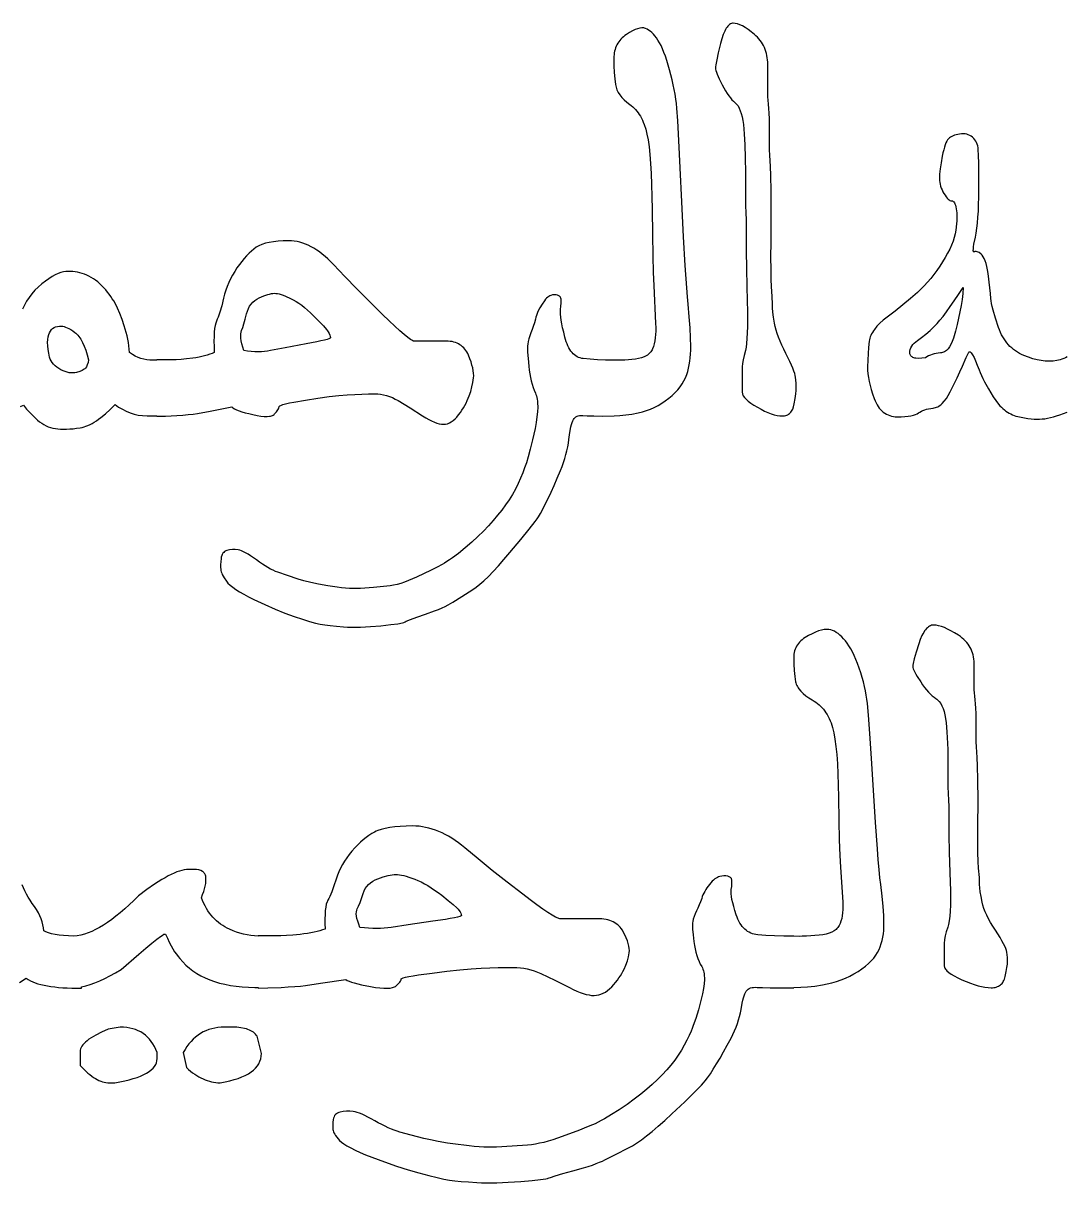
# Model space of a CAD drawing. Extents: x -350 to 350, y -610 to 610.
# Drawn here: x -99.3 to -11.5, y 167.7 to 265.3 of the extents above; entities that cross this region are included whole.
import ezdxf

# ---------------------------------------------------------------- set-up
doc = ezdxf.new("R2010")
doc.units = 0
doc.layers.add('LAYER_2', color=18, linetype='CONTINUOUS')

msp = doc.modelspace()

# ---------------------------------------------------------------- linework, layer by layer
at = {"layer": 'LAYER_2'}
for points in [[(-43.802, 250.238), (-43.938, 253.127), (-44.056, 255.407), (-44.153, 257.078), (-44.231, 258.14), (-44.27, 258.521), (-44.32, 258.908), (-44.38, 259.302), (-44.45, 259.701), (-44.531, 260.106), (-44.622, 260.517), (-44.724, 260.934), (-44.836, 261.357), (-44.953, 261.768), (-45.072, 262.152), (-45.193, 262.507), (-45.315, 262.834), (-45.439, 263.132), (-45.564, 263.402), (-45.691, 263.644), (-45.819, 263.858), (-45.948, 264.048), (-46.079, 264.22), (-46.209, 264.372), (-46.341, 264.507), (-46.473, 264.622), (-46.605, 264.718), (-46.738, 264.796), (-46.872, 264.855), (-46.941, 264.876), (-47.015, 264.891), (-47.173, 264.898), (-47.349, 264.876), (-47.54, 264.826), (-47.748, 264.747), (-47.973, 264.639), (-48.214, 264.503), (-48.472, 264.338), (-48.6, 264.247), (-48.721, 264.15), (-48.833, 264.049), (-48.936, 263.944), (-49.032, 263.835), (-49.119, 263.72), (-49.198, 263.602), (-49.269, 263.478), (-49.331, 263.351), (-49.385, 263.219), (-49.43, 263.082), (-49.468, 262.941), (-49.497, 262.795), (-49.518, 262.645), (-49.53, 262.49), (-49.534, 262.331), (-49.525, 261.709), (-49.5, 261.134), (-49.457, 260.606), (-49.398, 260.125), (-49.349, 259.898), (-49.271, 259.676), (-49.164, 259.46), (-49.029, 259.249), (-48.865, 259.043), (-48.671, 258.842), (-48.449, 258.647), (-48.199, 258.457), (-48.068, 258.359), (-47.943, 258.253), (-47.823, 258.14), (-47.709, 258.018), (-47.6, 257.889), (-47.496, 257.751), (-47.397, 257.606), (-47.304, 257.453), (-47.215, 257.292), (-47.133, 257.123), (-47.055, 256.946), (-46.982, 256.762), (-46.853, 256.369), (-46.745, 255.944), (-46.653, 255.46), (-46.572, 254.888), (-46.502, 254.227), (-46.444, 253.479), (-46.396, 252.642), (-46.358, 251.718), (-46.332, 250.705), (-46.317, 249.605), (-46.293, 247.487), (-46.262, 245.715), (-46.225, 244.288), (-46.181, 243.206), (-46.016, 240.01), (-46.005, 239.677), (-46.006, 239.363), (-46.02, 239.068), (-46.047, 238.793), (-46.086, 238.537), (-46.137, 238.3), (-46.201, 238.083), (-46.277, 237.886), (-46.322, 237.794), (-46.372, 237.708), (-46.429, 237.626), (-46.491, 237.549), (-46.56, 237.478), (-46.635, 237.411), (-46.715, 237.349), (-46.802, 237.292), (-46.993, 237.193), (-47.208, 237.114), (-47.447, 237.055), (-47.711, 237.016), (-48.614, 236.932), (-48.918, 236.914), (-49.125, 236.912), (-49.516, 236.92), (-49.516, 236.924), (-50.232, 236.932), (-50.903, 236.955), (-51.528, 236.995), (-52.107, 237.051), (-52.243, 237.074), (-52.374, 237.108), (-52.5, 237.155), (-52.621, 237.213), (-52.736, 237.284), (-52.846, 237.367), (-52.951, 237.462), (-53.05, 237.569), (-53.145, 237.688), (-53.234, 237.82), (-53.317, 237.963), (-53.396, 238.118), (-53.469, 238.286), (-53.537, 238.466), (-53.599, 238.658), (-53.656, 238.862), (-53.758, 239.265), (-53.844, 239.635), (-53.914, 239.973), (-53.967, 240.278), (-54.004, 240.551), (-54.025, 240.791), (-54.03, 240.999), (-54.018, 241.173), (-53.986, 241.467), (-53.969, 241.714), (-53.967, 241.913), (-53.978, 242.066), (-53.992, 242.128), (-54.012, 242.183), (-54.039, 242.233), (-54.072, 242.277), (-54.112, 242.316), (-54.158, 242.348), (-54.211, 242.375), (-54.271, 242.395), (-54.402, 242.42), (-54.542, 242.424), (-54.69, 242.408), (-54.846, 242.372), (-54.928, 242.34), (-55.013, 242.291), (-55.1, 242.225), (-55.19, 242.143), (-55.283, 242.043), (-55.379, 241.927), (-55.579, 241.643), (-55.767, 241.326), (-55.923, 241.009), (-56.048, 240.692), (-56.099, 240.534), (-56.142, 240.375), (-56.224, 240.065), (-56.313, 239.769), (-56.41, 239.489), (-56.514, 239.224), (-56.611, 238.97), (-56.689, 238.725), (-56.747, 238.489), (-56.787, 238.262), (-56.798, 238.135), (-56.802, 237.98), (-56.793, 237.581), (-56.758, 237.064), (-56.698, 236.429), (-56.657, 236.091), (-56.609, 235.767), (-56.551, 235.46), (-56.486, 235.168), (-56.413, 234.891), (-56.331, 234.63), (-56.24, 234.384), (-56.142, 234.154), (-56.094, 234.037), (-56.053, 233.911), (-56.019, 233.776), (-55.991, 233.632), (-55.97, 233.479), (-55.955, 233.316), (-55.946, 232.963), (-55.962, 232.573), (-56.005, 232.146), (-56.075, 231.682), (-56.171, 231.181), (-56.382, 230.221), (-56.572, 229.417), (-56.742, 228.771), (-56.893, 228.281), (-57.043, 227.864), (-57.21, 227.433), (-57.394, 226.989), (-57.596, 226.531), (-57.819, 226.072), (-58.068, 225.619), (-58.345, 225.174), (-58.648, 224.736), (-58.976, 224.3), (-59.325, 223.861), (-59.697, 223.42), (-60.09, 222.975), (-60.517, 222.524), (-60.987, 222.063), (-61.502, 221.591), (-62.059, 221.108), (-62.615, 220.656), (-63.123, 220.275), (-63.358, 220.11), (-63.581, 219.963), (-63.792, 219.834), (-63.991, 219.722), (-64.415, 219.501), (-64.916, 219.249), (-66.155, 218.655), (-66.498, 218.499), (-66.833, 218.359), (-67.158, 218.237), (-67.475, 218.131), (-67.782, 218.043), (-68.081, 217.972), (-68.37, 217.917), (-68.65, 217.88), (-69.203, 217.824), (-69.757, 217.776), (-70.873, 217.702), (-71.161, 217.693), (-71.465, 217.695), (-71.785, 217.707), (-72.121, 217.73), (-72.472, 217.763), (-72.839, 217.807), (-73.222, 217.862), (-73.621, 217.927), (-74.387, 218.067), (-75.055, 218.208), (-75.625, 218.348), (-76.098, 218.489), (-76.995, 218.782), (-77.814, 219.063), (-78.011, 219.139), (-78.216, 219.23), (-78.43, 219.337), (-78.652, 219.458), (-78.883, 219.595), (-79.123, 219.747), (-79.371, 219.915), (-79.628, 220.097), (-79.879, 220.278), (-80.114, 220.437), (-80.332, 220.575), (-80.533, 220.691), (-80.717, 220.786), (-80.884, 220.86), (-81.034, 220.912), (-81.168, 220.943), (-81.413, 220.971), (-81.65, 220.973), (-81.881, 220.948), (-82.104, 220.897), (-82.208, 220.858), (-82.299, 220.805), (-82.379, 220.74), (-82.447, 220.662), (-82.504, 220.57), (-82.548, 220.465), (-82.58, 220.347), (-82.6, 220.216), (-82.624, 219.951), (-82.637, 219.71), (-82.639, 219.493), (-82.629, 219.3), (-82.615, 219.205), (-82.588, 219.102), (-82.548, 218.991), (-82.495, 218.871), (-82.349, 218.609), (-82.152, 218.314), (-82.017, 218.154), (-81.838, 217.985), (-81.615, 217.806), (-81.347, 217.618), (-81.035, 217.421), (-80.678, 217.215), (-80.278, 217), (-79.832, 216.776), (-78.919, 216.343), (-78.05, 215.959), (-77.227, 215.626), (-76.832, 215.478), (-76.449, 215.343), (-75.745, 215.109), (-75.145, 214.923), (-74.649, 214.785), (-74.256, 214.695), (-73.876, 214.633), (-73.422, 214.576), (-72.891, 214.523), (-72.286, 214.475), (-71.955, 214.455), (-71.607, 214.445), (-71.24, 214.443), (-70.856, 214.45), (-70.453, 214.466), (-70.032, 214.491), (-69.137, 214.567), (-68.315, 214.657), (-67.711, 214.736), (-67.326, 214.804), (-67.215, 214.834), (-67.159, 214.862), (-67.106, 214.895), (-67.004, 214.943), (-66.659, 215.081), (-66.122, 215.277), (-65.393, 215.529), (-64.632, 215.805), (-64.298, 215.937), (-63.995, 216.065), (-63.723, 216.19), (-63.482, 216.31), (-63.272, 216.427), (-63.093, 216.54), (-62.342, 217.033), (-61.397, 217.621), (-61.121, 217.808), (-60.812, 218.052), (-60.471, 218.354), (-60.098, 218.713), (-59.694, 219.129), (-59.257, 219.602), (-58.788, 220.133), (-58.287, 220.72), (-57.364, 221.833), (-56.656, 222.705), (-56.164, 223.336), (-56, 223.561), (-55.889, 223.726), (-55.714, 224.025), (-55.52, 224.383), (-55.305, 224.8), (-55.072, 225.275), (-54.823, 225.802), (-54.566, 226.371), (-54.301, 226.982), (-54.026, 227.636), (-53.894, 227.972), (-53.774, 228.306), (-53.667, 228.637), (-53.572, 228.966), (-53.49, 229.292), (-53.42, 229.616), (-53.363, 229.937), (-53.318, 230.255), (-53.234, 230.835), (-53.143, 231.305), (-53.094, 231.5), (-53.044, 231.667), (-52.991, 231.807), (-52.936, 231.92), (-52.875, 232.014), (-52.803, 232.092), (-52.721, 232.156), (-52.629, 232.206), (-52.526, 232.241), (-52.412, 232.262), (-52.289, 232.269), (-52.155, 232.262), (-51.782, 232.238), (-51.218, 232.224), (-50.463, 232.22), (-49.516, 232.226), (-49.516, 232.245), (-49.032, 232.267), (-48.533, 232.312), (-48.015, 232.383), (-47.476, 232.483), (-47.127, 232.57), (-46.787, 232.675), (-46.454, 232.801), (-46.129, 232.945), (-45.813, 233.109), (-45.504, 233.292), (-45.204, 233.495), (-44.911, 233.717), (-44.636, 233.951), (-44.386, 234.189), (-44.161, 234.431), (-43.96, 234.677), (-43.784, 234.928), (-43.632, 235.182), (-43.505, 235.44), (-43.402, 235.701), (-43.317, 235.97), (-43.245, 236.247), (-43.183, 236.533), (-43.134, 236.827), (-43.096, 237.129), (-43.069, 237.439), (-43.054, 237.758), (-43.051, 238.085), (-43.069, 238.805), (-43.114, 239.635), (-43.186, 240.578), (-43.286, 241.632), (-43.342, 242.252), (-43.402, 243.002), (-43.527, 244.893), (-43.66, 247.305)], [(-35.053, 237.476), (-35.234, 237.837), (-35.398, 238.185), (-35.544, 238.522), (-35.671, 238.846), (-35.78, 239.158), (-35.871, 239.459), (-35.944, 239.746), (-35.999, 240.022), (-36.08, 240.529), (-36.138, 240.968), (-36.173, 241.339), (-36.185, 241.643), (-36.201, 242.286), (-36.253, 243.133), (-36.281, 243.723), (-36.299, 244.543), (-36.306, 245.591), (-36.302, 246.868), (-36.291, 249.34), (-36.302, 251.189), (-36.323, 252.466), (-36.35, 253.221), (-36.41, 254.172), (-36.431, 254.632), (-36.438, 255.1), (-36.438, 256.695), (-36.443, 257.229), (-36.456, 257.705), (-36.476, 258.122), (-36.505, 258.48), (-36.536, 258.801), (-36.558, 259.105), (-36.571, 259.394), (-36.575, 259.666), (-36.575, 261.804), (-36.579, 262.002), (-36.593, 262.195), (-36.615, 262.383), (-36.646, 262.565), (-36.685, 262.742), (-36.734, 262.914), (-36.792, 263.081), (-36.858, 263.243), (-36.933, 263.4), (-37.017, 263.551), (-37.11, 263.697), (-37.211, 263.838), (-37.322, 263.974), (-37.441, 264.104), (-37.569, 264.23), (-37.706, 264.35), (-37.981, 264.57), (-38.24, 264.761), (-38.485, 264.923), (-38.714, 265.055), (-38.928, 265.159), (-39.127, 265.232), (-39.311, 265.277), (-39.479, 265.291), (-39.559, 265.285), (-39.637, 265.264), (-39.713, 265.231), (-39.788, 265.184), (-39.861, 265.124), (-39.932, 265.05), (-40.002, 264.963), (-40.069, 264.862), (-40.136, 264.748), (-40.2, 264.621), (-40.324, 264.326), (-40.441, 263.979), (-40.552, 263.577), (-40.739, 262.805), (-40.874, 262.205), (-40.955, 261.778), (-40.975, 261.628), (-40.982, 261.522), (-40.973, 261.425), (-40.946, 261.305), (-40.902, 261.162), (-40.84, 260.996), (-40.662, 260.594), (-40.415, 260.1), (-40.274, 259.84), (-40.135, 259.601), (-39.996, 259.382), (-39.859, 259.184), (-39.723, 259.007), (-39.588, 258.85), (-39.455, 258.714), (-39.323, 258.599), (-39.259, 258.542), (-39.197, 258.477), (-39.082, 258.325), (-38.979, 258.141), (-38.887, 257.926), (-38.806, 257.68), (-38.736, 257.403), (-38.678, 257.095), (-38.632, 256.756), (-38.592, 256.381), (-38.558, 255.97), (-38.506, 255.037), (-38.476, 253.956), (-38.465, 252.726), (-38.455, 250.59), (-38.443, 249.874), (-38.427, 249.393), (-38.4, 248.682), (-38.397, 248.006), (-38.403, 247.229), (-38.397, 246.211), (-38.368, 244.552), (-38.299, 241.856), (-38.284, 241.087), (-38.278, 240.391), (-38.283, 239.768), (-38.299, 239.218), (-38.325, 238.741), (-38.361, 238.336), (-38.408, 238.004), (-38.465, 237.745), (-38.576, 237.325), (-38.656, 236.955), (-38.703, 236.638), (-38.719, 236.372), (-38.719, 235.304), (-38.719, 234.199), (-38.714, 234.133), (-38.699, 234.066), (-38.675, 233.997), (-38.64, 233.927), (-38.541, 233.781), (-38.403, 233.629), (-38.225, 233.471), (-38.007, 233.306), (-37.749, 233.134), (-37.452, 232.956), (-37.142, 232.785), (-36.846, 232.637), (-36.563, 232.511), (-36.294, 232.409), (-36.039, 232.329), (-35.797, 232.272), (-35.569, 232.237), (-35.355, 232.226), (-35.254, 232.23), (-35.158, 232.242), (-35.068, 232.261), (-34.982, 232.289), (-34.901, 232.325), (-34.826, 232.368), (-34.755, 232.419), (-34.69, 232.479), (-34.63, 232.546), (-34.575, 232.621), (-34.525, 232.704), (-34.48, 232.795), (-34.405, 233), (-34.351, 233.237), (-34.274, 233.699), (-34.219, 234.081), (-34.186, 234.381), (-34.174, 234.599), (-34.19, 234.995), (-34.235, 235.479), (-34.26, 235.626), (-34.308, 235.802), (-34.377, 236.008), (-34.468, 236.243), (-34.581, 236.507), (-34.716, 236.801)], [(-80.879, 239.414), (-80.78, 239.669), (-80.675, 239.988), (-80.566, 240.372), (-80.45, 240.82), (-80.383, 241.052), (-80.297, 241.266), (-80.193, 241.461), (-80.071, 241.638), (-79.93, 241.796), (-79.771, 241.936), (-79.594, 242.058), (-79.398, 242.161), (-79.011, 242.325), (-78.667, 242.445), (-78.512, 242.488), (-78.367, 242.52), (-78.234, 242.54), (-78.112, 242.549), (-77.988, 242.544), (-77.85, 242.526), (-77.7, 242.494), (-77.536, 242.448), (-77.359, 242.388), (-77.168, 242.314), (-76.747, 242.125), (-76.52, 242.007), (-76.289, 241.87), (-76.054, 241.715), (-75.814, 241.541), (-75.569, 241.348), (-75.319, 241.137), (-75.065, 240.907), (-74.806, 240.658), (-74.338, 240.186), (-73.978, 239.803), (-73.724, 239.51), (-73.638, 239.398), (-73.577, 239.307), (-73.497, 239.159), (-73.439, 239.029), (-73.404, 238.918), (-73.392, 238.826), (-73.4, 238.804), (-73.424, 238.781), (-73.52, 238.73), (-73.68, 238.672), (-73.904, 238.608), (-74.192, 238.537), (-74.544, 238.46), (-75.44, 238.286), (-77.215, 237.957), (-78.443, 237.722), (-78.687, 237.681), (-78.941, 237.651), (-79.206, 237.633), (-79.481, 237.627), (-79.767, 237.633), (-80.062, 237.651), (-80.368, 237.681), (-80.685, 237.722), (-80.773, 238.021), (-80.843, 238.295), (-80.895, 238.544), (-80.929, 238.768), (-80.944, 238.967), (-80.941, 239.141), (-80.919, 239.29)], [(-20.395, 240.997), (-20.506, 240.466), (-20.636, 239.917), (-20.784, 239.351), (-20.952, 238.766), (-21.045, 238.488), (-21.151, 238.245), (-21.269, 238.037), (-21.333, 237.947), (-21.4, 237.865), (-21.469, 237.793), (-21.542, 237.729), (-21.618, 237.675), (-21.697, 237.629), (-21.779, 237.592), (-21.864, 237.564), (-21.953, 237.545), (-22.044, 237.535), (-22.225, 237.518), (-22.4, 237.491), (-22.568, 237.453), (-22.73, 237.405), (-22.885, 237.347), (-23.033, 237.279), (-23.175, 237.2), (-23.311, 237.112), (-23.617, 237.077), (-23.882, 237.067), (-24.106, 237.083), (-24.203, 237.1), (-24.29, 237.124), (-24.366, 237.153), (-24.433, 237.189), (-24.489, 237.231), (-24.535, 237.28), (-24.571, 237.334), (-24.596, 237.395), (-24.612, 237.462), (-24.617, 237.535), (-24.607, 237.685), (-24.576, 237.829), (-24.525, 237.967), (-24.454, 238.1), (-24.362, 238.228), (-24.249, 238.351), (-24.117, 238.468), (-23.964, 238.58), (-23.629, 238.817), (-23.279, 239.098), (-22.912, 239.421), (-22.529, 239.788), (-22.321, 240.009), (-22.086, 240.283), (-21.824, 240.611), (-21.536, 240.992), (-21.22, 241.427), (-20.878, 241.915), (-20.509, 242.457), (-20.113, 243.052), (-20.16, 242.545), (-20.223, 242.033), (-20.302, 241.517)], [(-94.021, 236.254), (-94.071, 236.205), (-94.134, 236.157), (-94.294, 236.064), (-94.503, 235.975), (-94.76, 235.891), (-94.905, 235.858), (-95.056, 235.843), (-95.213, 235.845), (-95.376, 235.864), (-95.545, 235.9), (-95.719, 235.954), (-95.9, 236.025), (-96.087, 236.114), (-96.268, 236.215), (-96.431, 236.326), (-96.577, 236.446), (-96.704, 236.574), (-96.813, 236.712), (-96.904, 236.86), (-96.977, 237.016), (-97.032, 237.181), (-97.113, 237.513), (-97.168, 237.827), (-97.196, 238.124), (-97.2, 238.402), (-97.182, 238.658), (-97.151, 238.882), (-97.104, 239.074), (-97.044, 239.236), (-96.968, 239.373), (-96.88, 239.489), (-96.778, 239.585), (-96.663, 239.66), (-96.532, 239.717), (-96.383, 239.756), (-96.215, 239.78), (-96.03, 239.788), (-95.928, 239.779), (-95.814, 239.755), (-95.691, 239.713), (-95.557, 239.656), (-95.413, 239.582), (-95.258, 239.491), (-95.093, 239.384), (-94.918, 239.261), (-94.829, 239.19), (-94.742, 239.109), (-94.657, 239.019), (-94.574, 238.918), (-94.415, 238.688), (-94.265, 238.418), (-94.123, 238.11), (-93.989, 237.761), (-93.865, 237.374), (-93.748, 236.948), (-93.802, 236.719), (-93.865, 236.527), (-93.938, 236.372)], [(-27.674, 200.718), (-27.835, 203.387), (-27.972, 205.493), (-28.087, 207.036), (-28.178, 208.016), (-28.224, 208.369), (-28.282, 208.727), (-28.352, 209.09), (-28.434, 209.459), (-28.529, 209.833), (-28.635, 210.213), (-28.754, 210.598), (-28.885, 210.989), (-29.023, 211.369), (-29.163, 211.723), (-29.305, 212.05), (-29.448, 212.352), (-29.594, 212.627), (-29.741, 212.877), (-29.889, 213.1), (-30.04, 213.298), (-30.192, 213.473), (-30.345, 213.632), (-30.498, 213.773), (-30.652, 213.897), (-30.806, 214.003), (-30.961, 214.093), (-31.117, 214.165), (-31.274, 214.22), (-31.44, 214.252), (-31.626, 214.259), (-31.832, 214.239), (-32.056, 214.192), (-32.3, 214.12), (-32.563, 214.02), (-32.846, 213.894), (-33.148, 213.742), (-33.299, 213.657), (-33.44, 213.569), (-33.571, 213.476), (-33.693, 213.378), (-33.805, 213.277), (-33.908, 213.172), (-34, 213.062), (-34.083, 212.948), (-34.156, 212.83), (-34.219, 212.708), (-34.273, 212.582), (-34.316, 212.451), (-34.35, 212.316), (-34.375, 212.178), (-34.389, 212.035), (-34.394, 211.888), (-34.384, 211.313), (-34.354, 210.781), (-34.303, 210.294), (-34.233, 209.85), (-34.209, 209.745), (-34.177, 209.641), (-34.135, 209.538), (-34.086, 209.436), (-34.028, 209.336), (-33.961, 209.236), (-33.803, 209.042), (-33.61, 208.851), (-33.383, 208.666), (-33.123, 208.486), (-32.828, 208.31), (-32.676, 208.219), (-32.529, 208.122), (-32.389, 208.017), (-32.255, 207.904), (-32.127, 207.785), (-32.005, 207.658), (-31.889, 207.524), (-31.78, 207.382), (-31.677, 207.234), (-31.579, 207.078), (-31.488, 206.915), (-31.404, 206.744), (-31.325, 206.567), (-31.252, 206.381), (-31.186, 206.189), (-31.126, 205.989), (-31.07, 205.776), (-31.018, 205.542), (-30.923, 205.013), (-30.84, 204.403), (-30.771, 203.712), (-30.715, 202.939), (-30.671, 202.085), (-30.64, 201.15), (-30.622, 200.134), (-30.596, 198.178), (-30.561, 196.541), (-30.517, 195.223), (-30.464, 194.224), (-30.269, 191.275), (-30.256, 190.967), (-30.258, 190.676), (-30.275, 190.404), (-30.306, 190.149), (-30.352, 189.913), (-30.412, 189.694), (-30.487, 189.493), (-30.577, 189.311), (-30.629, 189.227), (-30.688, 189.147), (-30.754, 189.072), (-30.828, 189.001), (-30.908, 188.935), (-30.995, 188.873), (-31.191, 188.764), (-31.416, 188.672), (-31.668, 188.6), (-31.949, 188.545), (-32.258, 188.509), (-33.317, 188.43), (-33.673, 188.413), (-33.914, 188.412), (-34.37, 188.42), (-34.37, 188.422), (-35.211, 188.43), (-35.999, 188.452), (-36.731, 188.489), (-37.41, 188.541), (-37.57, 188.562), (-37.723, 188.593), (-37.871, 188.636), (-38.012, 188.69), (-38.147, 188.755), (-38.276, 188.832), (-38.399, 188.919), (-38.516, 189.018), (-38.626, 189.128), (-38.731, 189.249), (-38.829, 189.382), (-38.921, 189.525), (-39.007, 189.68), (-39.086, 189.846), (-39.16, 190.023), (-39.227, 190.211), (-39.346, 190.584), (-39.446, 190.926), (-39.528, 191.239), (-39.59, 191.521), (-39.633, 191.773), (-39.658, 191.995), (-39.663, 192.186), (-39.65, 192.348), (-39.613, 192.619), (-39.593, 192.846), (-39.59, 193.031), (-39.605, 193.172), (-39.62, 193.229), (-39.643, 193.28), (-39.674, 193.326), (-39.713, 193.367), (-39.759, 193.402), (-39.814, 193.432), (-39.877, 193.456), (-39.947, 193.475), (-40.101, 193.498), (-40.265, 193.502), (-40.438, 193.488), (-40.622, 193.454), (-40.718, 193.424), (-40.817, 193.379), (-40.919, 193.318), (-41.025, 193.242), (-41.134, 193.15), (-41.246, 193.043), (-41.361, 192.92), (-41.48, 192.782), (-41.701, 192.488), (-41.797, 192.342), (-41.884, 192.195), (-41.962, 192.049), (-42.031, 191.902), (-42.09, 191.756), (-42.14, 191.61), (-42.237, 191.324), (-42.341, 191.052), (-42.454, 190.793), (-42.576, 190.547), (-42.69, 190.313), (-42.781, 190.087), (-42.85, 189.869), (-42.895, 189.659), (-42.908, 189.542), (-42.914, 189.398), (-42.903, 189.029), (-42.863, 188.552), (-42.793, 187.967), (-42.745, 187.654), (-42.687, 187.355), (-42.62, 187.071), (-42.543, 186.801), (-42.457, 186.545), (-42.361, 186.303), (-42.255, 186.076), (-42.14, 185.862), (-42.084, 185.755), (-42.036, 185.639), (-41.996, 185.515), (-41.963, 185.382), (-41.938, 185.241), (-41.921, 185.091), (-41.911, 184.932), (-41.909, 184.765), (-41.929, 184.405), (-41.98, 184.011), (-42.062, 183.582), (-42.175, 183.119), (-42.421, 182.232), (-42.644, 181.49), (-42.844, 180.893), (-42.936, 180.649), (-43.021, 180.441), (-43.197, 180.056), (-43.393, 179.658), (-43.609, 179.248), (-43.844, 178.826), (-44.106, 178.401), (-44.399, 177.982), (-44.723, 177.57), (-45.079, 177.166), (-45.462, 176.764), (-45.872, 176.358), (-46.308, 175.95), (-46.769, 175.539), (-47.269, 175.123), (-47.821, 174.696), (-48.424, 174.26), (-49.078, 173.815), (-49.729, 173.398), (-50.323, 173.046), (-50.599, 172.894), (-50.86, 172.759), (-51.108, 172.639), (-51.34, 172.536), (-51.837, 172.333), (-52.426, 172.1), (-53.877, 171.55), (-54.28, 171.406), (-54.672, 171.277), (-55.054, 171.164), (-55.425, 171.067), (-55.785, 170.985), (-56.135, 170.919), (-56.474, 170.868), (-56.802, 170.832), (-58.099, 170.739), (-59.408, 170.67), (-59.746, 170.662), (-60.102, 170.663), (-60.477, 170.675), (-60.871, 170.696), (-61.283, 170.726), (-61.713, 170.767), (-62.163, 170.817), (-62.631, 170.877), (-63.528, 171.007), (-64.31, 171.137), (-64.978, 171.267), (-65.532, 171.396), (-66.584, 171.668), (-67.543, 171.93), (-67.774, 171.999), (-68.015, 172.082), (-68.266, 172.18), (-68.527, 172.292), (-68.797, 172.419), (-69.078, 172.559), (-69.368, 172.714), (-69.668, 172.883), (-69.964, 173.049), (-70.24, 173.196), (-70.496, 173.323), (-70.732, 173.43), (-70.948, 173.518), (-71.144, 173.586), (-71.319, 173.635), (-71.475, 173.664), (-71.762, 173.69), (-72.041, 173.692), (-72.311, 173.668), (-72.572, 173.62), (-72.694, 173.584), (-72.801, 173.536), (-72.895, 173.476), (-72.975, 173.403), (-73.041, 173.318), (-73.093, 173.221), (-73.131, 173.112), (-73.154, 172.991), (-73.183, 172.747), (-73.197, 172.525), (-73.2, 172.325), (-73.189, 172.146), (-73.173, 172.058), (-73.141, 171.963), (-73.094, 171.86), (-73.032, 171.75), (-72.955, 171.632), (-72.862, 171.507), (-72.629, 171.234), (-72.472, 171.086), (-72.262, 170.93), (-72.001, 170.765), (-71.687, 170.592), (-71.321, 170.41), (-70.903, 170.22), (-70.432, 170.021), (-69.909, 169.814), (-68.839, 169.414), (-67.821, 169.06), (-66.856, 168.753), (-65.944, 168.491), (-65.119, 168.275), (-64.416, 168.104), (-63.834, 167.977), (-63.374, 167.895), (-62.929, 167.837), (-62.396, 167.784), (-61.775, 167.734), (-61.066, 167.689), (-60.678, 167.672), (-60.269, 167.662), (-59.839, 167.661), (-59.388, 167.668), (-58.423, 167.705), (-57.374, 167.775), (-56.411, 167.857), (-55.703, 167.93), (-55.251, 167.992), (-55.121, 168.02), (-55.054, 168.046), (-54.992, 168.077), (-54.874, 168.121), (-54.468, 168.25), (-53.839, 168.431), (-52.985, 168.665), (-52.092, 168.918), (-51.701, 169.04), (-51.345, 169.158), (-51.027, 169.273), (-50.744, 169.385), (-50.499, 169.493), (-50.289, 169.597), (-49.408, 170.052), (-48.302, 170.595), (-47.978, 170.768), (-47.615, 170.994), (-47.216, 171.272), (-46.778, 171.603), (-46.304, 171.987), (-45.792, 172.425), (-45.243, 172.915), (-44.657, 173.458), (-43.572, 174.486), (-42.741, 175.291), (-42.165, 175.873), (-41.973, 176.081), (-41.844, 176.233), (-41.639, 176.51), (-41.41, 176.841), (-41.159, 177.226), (-40.885, 177.665), (-40.594, 178.152), (-40.294, 178.677), (-39.983, 179.241), (-39.661, 179.844), (-39.506, 180.155), (-39.365, 180.464), (-39.239, 180.769), (-39.128, 181.073), (-39.031, 181.374), (-38.948, 181.673), (-38.88, 181.969), (-38.827, 182.263), (-38.73, 182.798), (-38.678, 183.028), (-38.624, 183.233), (-38.567, 183.413), (-38.507, 183.568), (-38.446, 183.697), (-38.381, 183.802), (-38.31, 183.888), (-38.226, 183.961), (-38.13, 184.02), (-38.022, 184.066), (-37.901, 184.099), (-37.768, 184.118), (-37.624, 184.124), (-37.467, 184.117), (-37.03, 184.096), (-36.368, 184.083), (-35.481, 184.079), (-34.37, 184.084), (-34.37, 184.101), (-33.804, 184.121), (-33.219, 184.163), (-32.613, 184.229), (-31.982, 184.323), (-31.573, 184.403), (-31.173, 184.5), (-30.783, 184.615), (-30.403, 184.749), (-30.032, 184.9), (-29.671, 185.069), (-29.319, 185.256), (-28.978, 185.462), (-28.655, 185.678), (-28.36, 185.897), (-28.095, 186.121), (-27.859, 186.348), (-27.652, 186.579), (-27.474, 186.814), (-27.325, 187.052), (-27.206, 187.294), (-27.107, 187.542), (-27.022, 187.798), (-26.95, 188.061), (-26.892, 188.333), (-26.847, 188.612), (-26.816, 188.898), (-26.798, 189.193), (-26.794, 189.495), (-26.816, 190.159), (-26.869, 190.927), (-26.953, 191.797), (-27.068, 192.771), (-27.135, 193.343), (-27.205, 194.036), (-27.276, 194.849), (-27.351, 195.782), (-27.507, 198.009)], [(-16.459, 187.088), (-16.489, 187.224), (-16.544, 187.386), (-16.625, 187.576), (-16.732, 187.792), (-16.865, 188.036), (-17.024, 188.307), (-17.418, 188.931), (-17.63, 189.265), (-17.822, 189.587), (-17.992, 189.898), (-18.141, 190.197), (-18.269, 190.486), (-18.375, 190.763), (-18.461, 191.029), (-18.526, 191.284), (-18.622, 191.752), (-18.69, 192.157), (-18.73, 192.501), (-18.743, 192.782), (-18.749, 193.055), (-18.764, 193.375), (-18.825, 194.158), (-18.858, 194.703), (-18.879, 195.459), (-18.886, 196.427), (-18.881, 197.607), (-18.87, 199.89), (-18.881, 201.597), (-18.907, 202.776), (-18.938, 203.473), (-19.007, 204.353), (-19.032, 204.777), (-19.041, 205.208), (-19.041, 206.682), (-19.046, 207.176), (-19.061, 207.615), (-19.085, 208), (-19.119, 208.331), (-19.155, 208.627), (-19.18, 208.909), (-19.196, 209.175), (-19.201, 209.427), (-19.201, 211.399), (-19.206, 211.583), (-19.221, 211.761), (-19.247, 211.935), (-19.283, 212.104), (-19.33, 212.268), (-19.387, 212.427), (-19.454, 212.581), (-19.532, 212.731), (-19.62, 212.875), (-19.718, 213.015), (-19.827, 213.15), (-19.946, 213.281), (-20.075, 213.406), (-20.215, 213.527), (-20.365, 213.643), (-20.526, 213.754), (-20.849, 213.957), (-21.153, 214.133), (-21.44, 214.282), (-21.709, 214.404), (-21.96, 214.499), (-22.193, 214.566), (-22.408, 214.607), (-22.606, 214.62), (-22.699, 214.614), (-22.79, 214.596), (-22.88, 214.565), (-22.967, 214.521), (-23.053, 214.466), (-23.136, 214.398), (-23.218, 214.317), (-23.297, 214.224), (-23.375, 214.119), (-23.45, 214.002), (-23.524, 213.872), (-23.596, 213.73), (-23.733, 213.408), (-23.862, 213.038), (-24.083, 212.325), (-24.24, 211.771), (-24.335, 211.375), (-24.358, 211.237), (-24.366, 211.139), (-24.356, 211.05), (-24.325, 210.94), (-24.273, 210.808), (-24.201, 210.655), (-24.107, 210.48), (-23.993, 210.284), (-23.703, 209.828), (-23.538, 209.588), (-23.375, 209.367), (-23.213, 209.165), (-23.052, 208.982), (-22.893, 208.818), (-22.735, 208.673), (-22.579, 208.547), (-22.424, 208.44), (-22.348, 208.388), (-22.276, 208.328), (-22.141, 208.187), (-22.02, 208.018), (-21.912, 207.819), (-21.817, 207.592), (-21.735, 207.336), (-21.667, 207.051), (-21.611, 206.738), (-21.566, 206.392), (-21.527, 206.013), (-21.494, 205.599), (-21.467, 205.151), (-21.43, 204.153), (-21.418, 203.017), (-21.407, 201.045), (-21.392, 200.383), (-21.372, 199.939), (-21.34, 199.282), (-21.337, 198.658), (-21.343, 197.94), (-21.337, 196.999), (-21.303, 195.467), (-21.224, 192.976), (-21.204, 192.267), (-21.197, 191.625), (-21.202, 191.05), (-21.221, 190.542), (-21.251, 190.101), (-21.294, 189.727), (-21.35, 189.421), (-21.383, 189.292), (-21.418, 189.181), (-21.548, 188.792), (-21.641, 188.452), (-21.696, 188.158), (-21.71, 188.03), (-21.714, 187.913), (-21.714, 186.926), (-21.714, 185.906), (-21.709, 185.846), (-21.691, 185.784), (-21.662, 185.72), (-21.622, 185.655), (-21.569, 185.589), (-21.506, 185.521), (-21.343, 185.38), (-21.135, 185.234), (-20.879, 185.081), (-20.578, 184.922), (-20.23, 184.756), (-19.866, 184.599), (-19.518, 184.462), (-19.187, 184.346), (-18.872, 184.252), (-18.573, 184.178), (-18.29, 184.126), (-18.023, 184.094), (-17.772, 184.084), (-17.654, 184.088), (-17.542, 184.098), (-17.435, 184.117), (-17.335, 184.142), (-17.24, 184.175), (-17.152, 184.215), (-17.069, 184.263), (-16.993, 184.317), (-16.922, 184.379), (-16.857, 184.449), (-16.799, 184.525), (-16.746, 184.609), (-16.699, 184.7), (-16.659, 184.799), (-16.624, 184.905), (-16.595, 185.018), (-16.506, 185.446), (-16.441, 185.798), (-16.402, 186.075), (-16.389, 186.276), (-16.394, 186.448), (-16.407, 186.641)], [(-71.139, 190.72), (-71.022, 190.956), (-70.899, 191.251), (-70.77, 191.606), (-70.635, 192.021), (-70.556, 192.235), (-70.456, 192.432), (-70.333, 192.612), (-70.19, 192.775), (-70.025, 192.921), (-69.838, 193.05), (-69.63, 193.162), (-69.4, 193.257), (-68.947, 193.41), (-68.544, 193.52), (-68.362, 193.559), (-68.193, 193.588), (-68.037, 193.607), (-67.894, 193.615), (-67.748, 193.611), (-67.587, 193.595), (-67.411, 193.565), (-67.219, 193.523), (-67.011, 193.468), (-66.788, 193.4), (-66.294, 193.225), (-66.028, 193.116), (-65.757, 192.989), (-65.481, 192.846), (-65.199, 192.685), (-64.912, 192.508), (-64.62, 192.312), (-64.323, 192.1), (-64.02, 191.87), (-63.471, 191.434), (-63.049, 191.081), (-62.751, 190.81), (-62.65, 190.706), (-62.58, 190.622), (-62.484, 190.485), (-62.416, 190.365), (-62.376, 190.262), (-62.363, 190.178), (-62.372, 190.158), (-62.4, 190.137), (-62.513, 190.089), (-62.7, 190.036), (-62.962, 189.977), (-63.3, 189.912), (-63.712, 189.84), (-64.762, 189.679), (-66.842, 189.375), (-68.281, 189.158), (-68.567, 189.12), (-68.865, 189.093), (-69.176, 189.076), (-69.499, 189.071), (-69.833, 189.076), (-70.18, 189.093), (-70.539, 189.12), (-70.91, 189.158), (-71.014, 189.434), (-71.096, 189.687), (-71.157, 189.917), (-71.196, 190.124), (-71.214, 190.308), (-71.21, 190.468), (-71.185, 190.606)], [(-91.091, 180.765), (-92.097, 180.593), (-92.654, 180.345), (-93.136, 180.102), (-93.35, 179.982), (-93.545, 179.863), (-93.721, 179.745), (-93.879, 179.628), (-94.018, 179.512), (-94.139, 179.397), (-94.241, 179.283), (-94.324, 179.17), (-94.389, 179.058), (-94.436, 178.947), (-94.463, 178.837), (-94.473, 178.728), (-94.473, 177.534), (-94.139, 177.194), (-93.813, 176.899), (-93.652, 176.768), (-93.494, 176.649), (-93.337, 176.541), (-93.182, 176.445), (-93.028, 176.36), (-92.877, 176.286), (-92.727, 176.223), (-92.579, 176.172), (-92.433, 176.133), (-92.289, 176.104), (-92.146, 176.087), (-92.005, 176.081), (-91.547, 176.081), (-91.115, 176.161), (-90.711, 176.246), (-90.335, 176.338), (-89.987, 176.436), (-89.667, 176.541), (-89.374, 176.653), (-89.11, 176.77), (-88.873, 176.895), (-88.664, 177.025), (-88.483, 177.162), (-88.329, 177.306), (-88.204, 177.456), (-88.106, 177.612), (-88.037, 177.775), (-87.995, 177.944), (-87.981, 178.12), (-87.981, 178.64), (-88.087, 178.898), (-88.205, 179.139), (-88.335, 179.363), (-88.476, 179.571), (-88.629, 179.761), (-88.794, 179.936), (-88.971, 180.093), (-89.159, 180.234), (-89.36, 180.359), (-89.572, 180.467), (-89.795, 180.558), (-90.031, 180.633), (-90.278, 180.691), (-90.537, 180.732), (-90.808, 180.757)], [(-81.673, 180.765), (-82.313, 180.765), (-82.595, 180.757), (-82.868, 180.732), (-83.132, 180.691), (-83.388, 180.633), (-83.635, 180.558), (-83.873, 180.467), (-84.103, 180.359), (-84.325, 180.234), (-84.538, 180.093), (-84.742, 179.936), (-84.937, 179.761), (-85.124, 179.571), (-85.303, 179.363), (-85.473, 179.139), (-85.634, 178.898), (-85.787, 178.64), (-85.513, 177.36), (-85.341, 177.205), (-85.169, 177.061), (-84.995, 176.926), (-84.821, 176.801), (-84.647, 176.686), (-84.471, 176.581), (-84.295, 176.486), (-84.118, 176.401), (-83.941, 176.326), (-83.763, 176.261), (-83.584, 176.206), (-83.404, 176.161), (-83.224, 176.126), (-83.043, 176.101), (-82.861, 176.086), (-82.679, 176.081), (-82.258, 176.16), (-81.865, 176.248), (-81.498, 176.347), (-81.159, 176.455), (-80.847, 176.574), (-80.562, 176.703), (-80.304, 176.843), (-80.073, 176.992), (-79.869, 177.152), (-79.693, 177.321), (-79.544, 177.501), (-79.422, 177.691), (-79.327, 177.891), (-79.259, 178.102), (-79.218, 178.322), (-79.205, 178.553), (-79.572, 180.007), (-79.636, 180.099), (-79.709, 180.185), (-79.792, 180.265), (-79.883, 180.339), (-79.983, 180.407), (-80.092, 180.469), (-80.21, 180.525), (-80.337, 180.576), (-80.473, 180.62), (-80.618, 180.659), (-80.934, 180.718), (-81.286, 180.753)]]:
    msp.add_lwpolyline(points, close=True, dxfattribs=at)
for points in [[(-11.378, 237.192), (-11.52, 237.122), (-11.664, 237.06), (-11.809, 237.006), (-11.956, 236.959), (-12.105, 236.919), (-12.255, 236.888), (-12.563, 236.846), (-12.881, 236.831), (-13.21, 236.843), (-13.55, 236.882), (-13.9, 236.949), (-14.261, 237.043), (-14.632, 237.164), (-15.014, 237.313), (-15.204, 237.397), (-15.386, 237.49), (-15.561, 237.592), (-15.729, 237.702), (-15.889, 237.82), (-16.041, 237.946), (-16.186, 238.081), (-16.323, 238.225), (-16.453, 238.376), (-16.575, 238.536), (-16.689, 238.704), (-16.796, 238.881), (-16.896, 239.066), (-16.988, 239.26), (-17.072, 239.462), (-17.149, 239.672), (-17.409, 240.467), (-17.603, 241.142), (-17.675, 241.433), (-17.731, 241.695), (-17.77, 241.925), (-17.793, 242.125), (-17.83, 242.532), (-17.882, 243.015), (-18.036, 244.204), (-18.086, 244.522), (-18.142, 244.808), (-18.204, 245.062), (-18.273, 245.284), (-18.348, 245.473), (-18.429, 245.63), (-18.517, 245.755), (-18.61, 245.848), (-18.793, 245.974), (-18.876, 246.017), (-18.952, 246.047), (-19.022, 246.064), (-19.086, 246.068), (-19.144, 246.058), (-19.195, 246.035), (-19.218, 246.026), (-19.237, 246.029), (-19.252, 246.043), (-19.263, 246.068), (-19.274, 246.154), (-19.269, 246.285), (-19.25, 246.462), (-19.215, 246.685), (-19.098, 247.269), (-19.03, 247.626), (-18.971, 248.026), (-18.921, 248.467), (-18.88, 248.95), (-18.848, 249.474), (-18.826, 250.04), (-18.812, 250.647), (-18.807, 251.295), (-18.819, 253.47), (-18.835, 254.181), (-18.856, 254.64), (-18.875, 254.803), (-18.905, 254.957), (-18.947, 255.101), (-19.002, 255.236), (-19.069, 255.362), (-19.148, 255.479), (-19.239, 255.587), (-19.343, 255.686), (-19.456, 255.772), (-19.575, 255.844), (-19.7, 255.9), (-19.832, 255.941), (-19.971, 255.968), (-20.115, 255.979), (-20.266, 255.976), (-20.424, 255.957), (-20.579, 255.928), (-20.724, 255.894), (-20.858, 255.853), (-20.981, 255.807), (-21.092, 255.756), (-21.193, 255.699), (-21.283, 255.636), (-21.361, 255.568), (-21.433, 255.484), (-21.504, 255.37), (-21.572, 255.229), (-21.639, 255.058), (-21.704, 254.859), (-21.767, 254.631), (-21.828, 254.375), (-21.888, 254.09), (-21.99, 253.524), (-22.063, 253.023), (-22.106, 252.589), (-22.121, 252.221), (-22.115, 252.055), (-22.097, 251.891), (-22.068, 251.729), (-22.026, 251.568), (-21.973, 251.409), (-21.908, 251.252), (-21.831, 251.097), (-21.742, 250.943), (-21.649, 250.8), (-21.559, 250.676), (-21.473, 250.571), (-21.391, 250.485), (-21.312, 250.418), (-21.237, 250.37), (-21.166, 250.342), (-21.098, 250.332), (-21.034, 250.322), (-20.975, 250.291), (-20.92, 250.24), (-20.869, 250.168), (-20.822, 250.075), (-20.78, 249.962), (-20.742, 249.829), (-20.708, 249.674), (-20.681, 249.502), (-20.663, 249.314), (-20.654, 249.11), (-20.654, 248.891), (-20.663, 248.655), (-20.681, 248.404), (-20.744, 247.854), (-20.798, 247.558), (-20.877, 247.252), (-20.98, 246.935), (-21.107, 246.607), (-21.258, 246.269), (-21.434, 245.92), (-21.634, 245.56), (-21.858, 245.19), (-22.098, 244.821), (-22.345, 244.466), (-22.599, 244.125), (-22.86, 243.799), (-23.127, 243.486), (-23.402, 243.187), (-23.684, 242.902), (-23.973, 242.631), (-24.572, 242.103), (-25.197, 241.579), (-25.849, 241.058), (-26.528, 240.541), (-26.854, 240.283), (-27.141, 240.026), (-27.389, 239.77), (-27.598, 239.516), (-27.687, 239.389), (-27.767, 239.262), (-27.836, 239.136), (-27.896, 239.01), (-27.947, 238.885), (-27.987, 238.759), (-28.018, 238.634), (-28.038, 238.509), (-28.094, 238.001), (-28.136, 237.475), (-28.163, 236.933), (-28.175, 236.372), (-28.168, 236.081), (-28.144, 235.778), (-28.101, 235.461), (-28.041, 235.133), (-27.962, 234.792), (-27.866, 234.438), (-27.751, 234.073), (-27.619, 233.695), (-27.545, 233.509), (-27.464, 233.334), (-27.378, 233.172), (-27.285, 233.022), (-27.185, 232.883), (-27.079, 232.757), (-26.967, 232.643), (-26.848, 232.541), (-26.723, 232.451), (-26.592, 232.372), (-26.454, 232.306), (-26.31, 232.252), (-26.159, 232.21), (-26.002, 232.18), (-25.839, 232.162), (-25.669, 232.156), (-25.338, 232.161), (-25.038, 232.176), (-24.768, 232.201), (-24.529, 232.235), (-24.32, 232.28), (-24.141, 232.334), (-23.993, 232.399), (-23.875, 232.473), (-23.766, 232.549), (-23.645, 232.618), (-23.512, 232.679), (-23.366, 232.734), (-23.207, 232.782), (-23.036, 232.823), (-22.853, 232.857), (-22.657, 232.884), (-22.556, 232.9), (-22.457, 232.926), (-22.36, 232.961), (-22.264, 233.004), (-22.169, 233.058), (-22.075, 233.12), (-21.983, 233.191), (-21.892, 233.272), (-21.714, 233.461), (-21.542, 233.686), (-21.376, 233.948), (-21.214, 234.246), (-20.641, 235.42), (-20.4, 235.937), (-20.191, 236.407), (-19.869, 237.135), (-19.683, 237.535), (-19.652, 237.583), (-19.617, 237.612), (-19.579, 237.621), (-19.537, 237.61), (-19.492, 237.58), (-19.443, 237.529), (-19.39, 237.459), (-19.334, 237.369), (-19.212, 237.141), (-19.08, 236.853), (-18.938, 236.506), (-18.787, 236.101), (-18.7, 235.876), (-18.596, 235.635), (-18.474, 235.377), (-18.336, 235.104), (-18.006, 234.508), (-17.607, 233.847), (-17.385, 233.518), (-17.152, 233.223), (-17.032, 233.089), (-16.909, 232.963), (-16.783, 232.846), (-16.655, 232.737), (-16.524, 232.637), (-16.39, 232.546), (-16.254, 232.463), (-16.115, 232.389), (-15.973, 232.323), (-15.829, 232.266), (-15.682, 232.218), (-15.533, 232.178), (-15.235, 232.114), (-14.95, 232.06), (-14.675, 232.017), (-14.412, 231.986), (-14.16, 231.965), (-13.92, 231.955), (-13.691, 231.956), (-13.473, 231.968), (-13.255, 231.993), (-13.025, 232.032), (-12.782, 232.085), (-12.526, 232.151), (-12.258, 232.232), (-11.978, 232.326), (-11.684, 232.434), (-11.378, 232.555)], [(-99.484, 233.021), (-99.246, 233.143), (-98.973, 232.808), (-98.683, 232.486), (-98.374, 232.175), (-98.047, 231.877), (-97.876, 231.737), (-97.701, 231.611), (-97.521, 231.499), (-97.336, 231.402), (-97.146, 231.32), (-96.951, 231.252), (-96.751, 231.198), (-96.545, 231.158), (-96.332, 231.131), (-96.105, 231.115), (-95.865, 231.108), (-95.611, 231.112), (-95.343, 231.126), (-95.062, 231.15), (-94.768, 231.184), (-94.46, 231.229), (-94.301, 231.26), (-94.139, 231.303), (-93.974, 231.359), (-93.805, 231.427), (-93.633, 231.507), (-93.458, 231.599), (-93.279, 231.703), (-93.097, 231.82), (-92.912, 231.948), (-92.724, 232.089), (-92.338, 232.408), (-91.938, 232.775), (-91.526, 233.192), (-91.223, 232.975), (-90.911, 232.787), (-90.59, 232.625), (-90.258, 232.491), (-89.917, 232.384), (-89.566, 232.304), (-89.206, 232.251), (-88.835, 232.226), (-87.997, 232.226), (-87.997, 232.204), (-87.29, 232.219), (-86.338, 232.262), (-85.827, 232.295), (-85.364, 232.336), (-84.95, 232.384), (-84.584, 232.439), (-83.522, 232.633), (-81.7, 232.979), (-81.599, 232.902), (-81.463, 232.824), (-81.293, 232.744), (-81.087, 232.664), (-80.847, 232.583), (-80.571, 232.5), (-80.26, 232.417), (-79.915, 232.333), (-79.568, 232.259), (-79.256, 232.208), (-78.978, 232.181), (-78.733, 232.177), (-78.522, 232.196), (-78.43, 232.214), (-78.345, 232.238), (-78.269, 232.268), (-78.202, 232.303), (-78.143, 232.345), (-78.092, 232.392), (-77.931, 232.579), (-77.815, 232.744), (-77.774, 232.817), (-77.745, 232.885), (-77.727, 232.947), (-77.722, 233.004), (-77.713, 233.03), (-77.687, 233.058), (-77.643, 233.087), (-77.583, 233.117), (-77.409, 233.181), (-77.166, 233.249), (-76.853, 233.321), (-76.471, 233.398), (-75.499, 233.565), (-74.445, 233.725), (-73.508, 233.85), (-72.686, 233.942), (-71.981, 234), (-71.349, 234.036), (-70.754, 234.061), (-70.194, 234.076), (-69.669, 234.081), (-69.417, 234.073), (-69.166, 234.046), (-68.916, 234.002), (-68.668, 233.941), (-68.421, 233.861), (-68.176, 233.765), (-67.933, 233.65), (-67.691, 233.519), (-67.2, 233.227), (-66.695, 232.917), (-65.636, 232.24), (-65.368, 232.071), (-65.114, 231.926), (-64.874, 231.802), (-64.646, 231.702), (-64.432, 231.623), (-64.231, 231.567), (-64.043, 231.534), (-63.869, 231.523), (-63.702, 231.535), (-63.538, 231.573), (-63.376, 231.635), (-63.216, 231.723), (-63.059, 231.835), (-62.904, 231.972), (-62.752, 232.134), (-62.601, 232.321), (-62.457, 232.52), (-62.323, 232.719), (-62.198, 232.918), (-62.082, 233.116), (-61.976, 233.314), (-61.88, 233.512), (-61.793, 233.709), (-61.715, 233.906), (-61.582, 234.296), (-61.476, 234.679), (-61.397, 235.054), (-61.345, 235.422), (-61.334, 235.611), (-61.342, 235.814), (-61.369, 236.031), (-61.413, 236.263), (-61.476, 236.509), (-61.556, 236.77), (-61.655, 237.044), (-61.772, 237.333), (-61.839, 237.477), (-61.912, 237.612), (-61.992, 237.737), (-62.079, 237.853), (-62.172, 237.96), (-62.272, 238.057), (-62.379, 238.145), (-62.492, 238.224), (-62.612, 238.294), (-62.738, 238.354), (-62.871, 238.406), (-63.011, 238.447), (-63.157, 238.48), (-63.31, 238.503), (-63.469, 238.517), (-63.636, 238.522), (-65.477, 238.522), (-66.335, 238.522), (-66.389, 238.53), (-66.458, 238.557), (-66.542, 238.6), (-66.641, 238.661), (-66.884, 238.835), (-67.187, 239.079), (-67.549, 239.393), (-67.972, 239.776), (-68.454, 240.229), (-68.997, 240.752), (-70.115, 241.853), (-71.18, 242.924), (-72.191, 243.966), (-73.149, 244.979), (-73.382, 245.221), (-73.615, 245.447), (-73.849, 245.657), (-74.083, 245.852), (-74.317, 246.032), (-74.552, 246.195), (-74.786, 246.343), (-75.021, 246.476), (-75.257, 246.592), (-75.492, 246.694), (-75.728, 246.779), (-75.964, 246.849), (-76.201, 246.904), (-76.437, 246.943), (-76.674, 246.966), (-76.912, 246.974), (-77.371, 246.965), (-77.795, 246.939), (-78.186, 246.896), (-78.543, 246.836), (-78.866, 246.759), (-79.155, 246.664), (-79.411, 246.552), (-79.526, 246.489), (-79.633, 246.422), (-79.837, 246.274), (-80.041, 246.107), (-80.245, 245.919), (-80.448, 245.712), (-80.652, 245.485), (-80.855, 245.238), (-81.058, 244.971), (-81.26, 244.685), (-81.455, 244.386), (-81.635, 244.081), (-81.799, 243.771), (-81.948, 243.455), (-82.082, 243.134), (-82.201, 242.807), (-82.304, 242.474), (-82.392, 242.137), (-82.549, 241.506), (-82.7, 240.975), (-82.846, 240.543), (-82.917, 240.365), (-82.986, 240.211), (-83.049, 240.047), (-83.101, 239.835), (-83.142, 239.577), (-83.171, 239.272), (-83.19, 238.919), (-83.198, 238.52), (-83.194, 238.074), (-83.181, 237.58), (-83.363, 237.496), (-83.557, 237.418), (-83.763, 237.346), (-83.983, 237.281), (-84.214, 237.223), (-84.458, 237.171), (-84.714, 237.126), (-84.983, 237.087), (-85.505, 237.026), (-85.968, 236.983), (-86.373, 236.957), (-86.719, 236.948), (-87.997, 236.948), (-87.997, 236.933), (-88.347, 236.925), (-88.604, 236.924), (-88.857, 236.946), (-89.106, 236.991), (-89.351, 237.059), (-89.593, 237.149), (-89.831, 237.263), (-90.066, 237.399), (-90.297, 237.558), (-90.325, 237.84), (-90.362, 238.122), (-90.406, 238.404), (-90.458, 238.686), (-90.518, 238.967), (-90.586, 239.249), (-90.662, 239.531), (-90.746, 239.812), (-90.926, 240.353), (-91.116, 240.851), (-91.316, 241.304), (-91.526, 241.713), (-91.637, 241.906), (-91.756, 242.096), (-91.883, 242.284), (-92.018, 242.469), (-92.161, 242.651), (-92.312, 242.831), (-92.637, 243.182), (-92.809, 243.348), (-92.985, 243.502), (-93.164, 243.643), (-93.346, 243.771), (-93.532, 243.887), (-93.721, 243.99), (-93.913, 244.079), (-94.109, 244.156), (-94.306, 244.222), (-94.502, 244.277), (-94.698, 244.321), (-94.893, 244.356), (-95.088, 244.38), (-95.282, 244.393), (-95.475, 244.397), (-95.668, 244.39), (-95.869, 244.363), (-96.084, 244.306), (-96.315, 244.22), (-96.561, 244.103), (-96.822, 243.956), (-97.098, 243.779), (-97.39, 243.572), (-97.697, 243.334), (-97.999, 243.075), (-98.279, 242.801), (-98.534, 242.512), (-98.767, 242.21), (-98.976, 241.893), (-99.161, 241.562), (-99.323, 241.217)], [(-99.571, 184.539), (-98.998, 184.885), (-98.835, 184.778), (-98.656, 184.678), (-98.459, 184.585), (-98.245, 184.5), (-98.015, 184.423), (-97.767, 184.353), (-97.503, 184.29), (-97.222, 184.235), (-96.923, 184.187), (-96.608, 184.147), (-96.276, 184.114), (-95.926, 184.089), (-95.56, 184.071), (-95.177, 184.06), (-94.359, 184.062), (-94.359, 184.165), (-93.997, 184.244), (-93.62, 184.352), (-93.227, 184.489), (-92.819, 184.656), (-92.394, 184.852), (-91.953, 185.079), (-91.496, 185.336), (-91.023, 185.624), (-89.526, 186.915), (-88.923, 187.424), (-88.417, 187.841), (-88.008, 188.167), (-87.697, 188.401), (-87.483, 188.544), (-87.412, 188.581), (-87.365, 188.595), (-87.274, 188.595), (-87.12, 188.245), (-86.967, 187.922), (-86.815, 187.626), (-86.663, 187.358), (-86.512, 187.117), (-86.362, 186.903), (-86.212, 186.716), (-86.062, 186.556), (-85.818, 186.267), (-85.554, 185.996), (-85.27, 185.743), (-84.965, 185.508), (-84.641, 185.292), (-84.297, 185.093), (-83.933, 184.913), (-83.549, 184.75), (-83.144, 184.606), (-82.72, 184.48), (-82.276, 184.373), (-81.812, 184.283), (-81.327, 184.211), (-80.823, 184.157), (-80.299, 184.122), (-79.754, 184.104), (-79.481, 184.092), (-79.481, 184.062), (-78.652, 184.076), (-77.538, 184.116), (-76.938, 184.147), (-76.395, 184.184), (-75.91, 184.228), (-75.481, 184.28), (-74.235, 184.458), (-72.098, 184.777), (-71.981, 184.706), (-71.822, 184.634), (-71.622, 184.562), (-71.382, 184.488), (-71.1, 184.413), (-70.777, 184.336), (-70.007, 184.18), (-69.601, 184.113), (-69.235, 184.066), (-68.909, 184.041), (-68.622, 184.038), (-68.374, 184.055), (-68.167, 184.094), (-68.077, 184.121), (-67.998, 184.153), (-67.929, 184.191), (-67.869, 184.235), (-67.68, 184.408), (-67.545, 184.56), (-67.497, 184.628), (-67.464, 184.69), (-67.443, 184.747), (-67.437, 184.799), (-67.426, 184.824), (-67.396, 184.85), (-67.274, 184.905), (-67.07, 184.964), (-66.785, 185.027), (-66.419, 185.094), (-65.971, 185.165), (-64.831, 185.32), (-63.596, 185.467), (-62.497, 185.583), (-61.534, 185.667), (-60.705, 185.721), (-59.966, 185.754), (-59.268, 185.778), (-58.612, 185.792), (-57.997, 185.797), (-57.701, 185.789), (-57.406, 185.764), (-57.114, 185.724), (-56.823, 185.667), (-56.533, 185.594), (-56.246, 185.504), (-55.96, 185.399), (-55.676, 185.276), (-55.102, 185.007), (-54.509, 184.721), (-53.266, 184.094), (-52.954, 183.939), (-52.657, 183.805), (-52.375, 183.692), (-52.109, 183.599), (-51.858, 183.526), (-51.623, 183.475), (-51.403, 183.444), (-51.199, 183.434), (-51.003, 183.445), (-50.81, 183.479), (-50.62, 183.537), (-50.432, 183.617), (-50.248, 183.721), (-50.067, 183.848), (-49.888, 183.997), (-49.713, 184.17), (-49.543, 184.354), (-49.386, 184.538), (-49.239, 184.722), (-49.104, 184.905), (-48.979, 185.088), (-48.866, 185.271), (-48.764, 185.453), (-48.673, 185.634), (-48.517, 185.994), (-48.393, 186.347), (-48.3, 186.693), (-48.238, 187.033), (-48.226, 187.208), (-48.235, 187.396), (-48.266, 187.597), (-48.318, 187.811), (-48.392, 188.039), (-48.486, 188.28), (-48.603, 188.534), (-48.74, 188.801), (-48.819, 188.934), (-48.905, 189.058), (-48.998, 189.173), (-49.1, 189.28), (-49.209, 189.379), (-49.327, 189.468), (-49.451, 189.55), (-49.584, 189.622), (-49.725, 189.686), (-49.873, 189.742), (-50.029, 189.789), (-50.192, 189.827), (-50.364, 189.857), (-50.543, 189.879), (-50.73, 189.891), (-50.924, 189.896), (-53.084, 189.896), (-54.089, 189.896), (-54.152, 189.904), (-54.232, 189.928), (-54.447, 190.025), (-54.731, 190.186), (-55.086, 190.411), (-55.511, 190.701), (-56.007, 191.056), (-56.573, 191.474), (-57.209, 191.958), (-58.519, 192.973), (-59.768, 193.962), (-60.954, 194.924), (-62.078, 195.86), (-62.351, 196.083), (-62.624, 196.292), (-62.898, 196.486), (-63.172, 196.666), (-63.446, 196.832), (-63.721, 196.983), (-63.996, 197.12), (-64.271, 197.242), (-64.547, 197.35), (-64.823, 197.444), (-65.1, 197.523), (-65.377, 197.587), (-65.654, 197.638), (-65.931, 197.674), (-66.209, 197.695), (-66.487, 197.702), (-67.025, 197.694), (-67.522, 197.671), (-67.98, 197.631), (-68.399, 197.576), (-68.777, 197.504), (-69.117, 197.417), (-69.416, 197.313), (-69.551, 197.255), (-69.676, 197.194), (-69.916, 197.057), (-70.155, 196.902), (-70.394, 196.729), (-70.633, 196.538), (-70.871, 196.328), (-71.109, 196.1), (-71.346, 195.854), (-71.583, 195.589), (-71.812, 195.313), (-72.022, 195.031), (-72.214, 194.745), (-72.389, 194.453), (-72.546, 194.157), (-72.685, 193.855), (-72.806, 193.548), (-72.91, 193.236), (-73.094, 192.653), (-73.272, 192.162), (-73.443, 191.763), (-73.525, 191.598), (-73.606, 191.457), (-73.645, 191.386), (-73.68, 191.305), (-73.741, 191.11), (-73.789, 190.871), (-73.824, 190.59), (-73.846, 190.264), (-73.855, 189.896), (-73.852, 189.484), (-73.836, 189.029), (-74.049, 188.951), (-74.276, 188.879), (-74.519, 188.813), (-74.775, 188.753), (-75.047, 188.699), (-75.333, 188.651), (-75.634, 188.609), (-75.949, 188.573), (-76.561, 188.516), (-77.103, 188.476), (-77.578, 188.451), (-77.984, 188.443), (-79.481, 188.443), (-79.481, 188.439), (-79.794, 188.455), (-80.103, 188.486), (-80.409, 188.532), (-80.711, 188.594), (-81.009, 188.672), (-81.303, 188.767), (-81.593, 188.878), (-81.879, 189.007), (-82.079, 189.101), (-82.272, 189.205), (-82.458, 189.318), (-82.637, 189.441), (-82.809, 189.573), (-82.975, 189.715), (-83.134, 189.866), (-83.286, 190.026), (-83.431, 190.196), (-83.57, 190.376), (-83.701, 190.565), (-83.826, 190.763), (-83.944, 190.971), (-84.056, 191.189), (-84.16, 191.416), (-84.258, 191.652), (-84.152, 191.922), (-84.063, 192.177), (-83.99, 192.417), (-83.934, 192.642), (-83.896, 192.853), (-83.874, 193.05), (-83.869, 193.231), (-83.881, 193.399), (-83.894, 193.476), (-83.914, 193.548), (-83.941, 193.616), (-83.974, 193.678), (-84.015, 193.736), (-84.061, 193.788), (-84.115, 193.836), (-84.175, 193.878), (-84.315, 193.948), (-84.483, 193.999), (-84.676, 194.029), (-84.897, 194.039), (-85.355, 194.039), (-85.521, 194.032), (-85.701, 194.009), (-85.893, 193.967), (-86.098, 193.908), (-86.315, 193.832), (-86.546, 193.737), (-86.789, 193.625), (-87.046, 193.496), (-87.315, 193.349), (-87.597, 193.184), (-87.892, 193.002), (-88.2, 192.802), (-88.853, 192.349), (-89.558, 191.826), (-89.95, 191.432), (-90.334, 191.062), (-90.712, 190.716), (-91.082, 190.395), (-91.446, 190.098), (-91.803, 189.826), (-92.153, 189.577), (-92.496, 189.353), (-92.832, 189.154), (-93.162, 188.978), (-93.484, 188.827), (-93.8, 188.7), (-94.109, 188.597), (-94.411, 188.518), (-94.706, 188.463), (-94.994, 188.433), (-95.444, 188.449), (-95.857, 188.476), (-96.233, 188.514), (-96.571, 188.563), (-96.871, 188.624), (-97.132, 188.696), (-97.354, 188.78), (-97.535, 188.876), (-97.552, 189.126), (-97.593, 189.378), (-97.656, 189.632), (-97.742, 189.887), (-97.85, 190.144), (-97.982, 190.403), (-98.136, 190.664), (-98.313, 190.926), (-98.496, 191.189), (-98.667, 191.451), (-98.826, 191.713), (-98.973, 191.975), (-99.108, 192.236), (-99.232, 192.497), (-99.344, 192.758)]]:
    msp.add_lwpolyline(points, dxfattribs=at)

doc.saveas('drawing.dxf')
